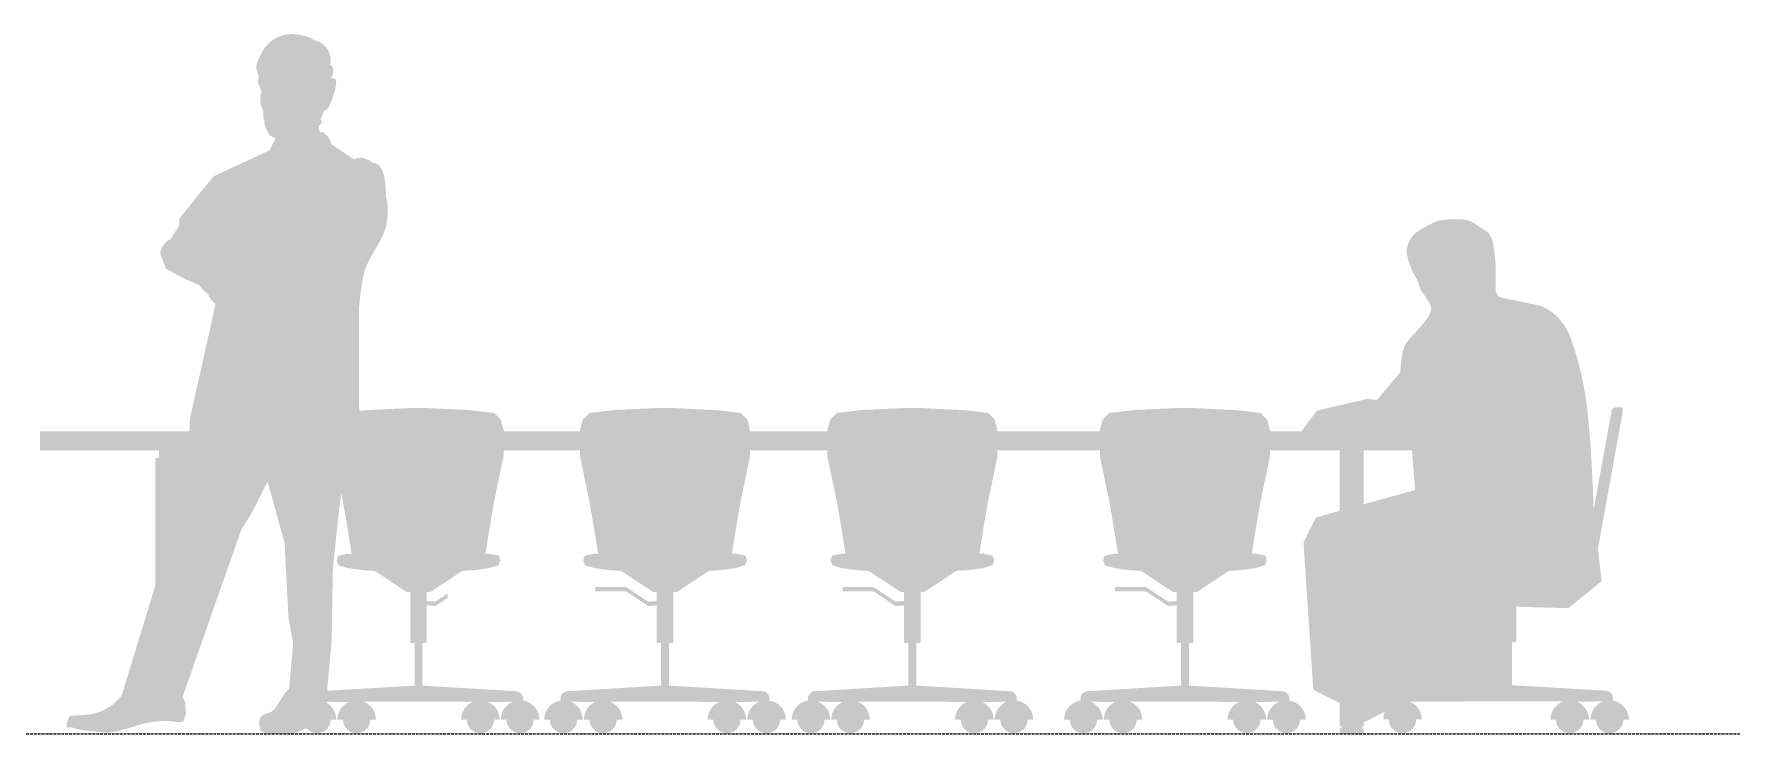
# Model space of a CAD drawing. Header units: inches. Extents: x -449 to 9267, y -5852 to 3388.
# Drawn here: x 7142 to 9225, y -4899 to -4045 of the extents above; entities that cross this region are included whole.
import ezdxf

# ---------------------------------------------------------------- set-up
doc = ezdxf.new("R2010")
doc.units = ezdxf.units.IN
doc.header["$MEASUREMENT"] = 0
doc.linetypes.add('TRATTEGGIATA2', pattern=[0.375, 0.25, -0.125])
doc.layers.add('FIGURE_PERSONE', color=252, linetype='Continuous', lineweight=0)

msp = doc.modelspace()

# ---------------------------------------------------------------- hatches: boundary and pattern name
at = {"layer": 'FIGURE_PERSONE'}
h = msp.add_hatch(color=256, dxfattribs=at)
h.paths.add_polyline_path([(7573.4, -4256.1), (7573.1, -4250.5), (7572.3, -4246), (7571.3, -4242.9), (7571.3, -4241.1), (7571.2, -4237.8), (7571.1, -4234.3), (7570.9, -4230.8), (7570.5, -4227), (7570.1, -4223.3), (7569.4, -4219.6), (7568.6, -4216.2), (7567.5, -4212.8), (7566.3, -4209.8), (7564.7, -4207.2), (7563, -4205), (7560.8, -4203.3), (7558.3, -4202.3), (7555.5, -4201.9), (7549.7, -4198.3), (7547.4, -4197.1), (7545.1, -4196.2), (7542.8, -4195.7), (7540.5, -4195.6), (7538.2, -4195.8), (7535.9, -4196.3), (7533.6, -4197.1), (7532.2, -4197.7), (7504.2, -4178.6), (7503.8, -4175.3), (7502, -4171.9), (7498.7, -4168), (7493.7, -4163.9), (7491.3, -4165), (7489.3, -4161.5), (7489.4, -4160.2), (7489.5, -4158.8), (7489.5, -4157.9), (7488.9, -4157.5), (7489.2, -4156.8), (7489.9, -4155.9), (7490.8, -4154.9), (7491.8, -4153.7), (7492.5, -4152.5), (7492.8, -4151.1), (7492.5, -4149.8), (7491.3, -4148.4), (7492.3, -4146.6), (7492.4, -4146.3), (7492.8, -4145.5), (7493.3, -4144.3), (7493.8, -4142.8), (7494.4, -4141.5), (7494.9, -4140), (7495.3, -4138.8), (7495.4, -4138), (7496.1, -4137.8), (7496.7, -4137.6), (7497.2, -4137.4), (7497.7, -4137.2), (7498.2, -4137.1), (7498.6, -4136.9), (7499.1, -4136.8), (7499.6, -4136.6), (7500.2, -4135.9), (7501, -4134.5), (7502.1, -4132.5), (7503.2, -4129.8), (7504.5, -4126.8), (7505.7, -4123.5), (7506.9, -4119.9), (7508, -4116.3), (7509, -4112.7), (7509.8, -4109.3), (7510.4, -4106.2), (7510.6, -4103.4), (7510.4, -4101.2), (7509.8, -4099.6), (7508.7, -4098.7), (7507, -4098.7), (7505.7, -4098.2), (7505.3, -4098.3), (7505.1, -4098.4), (7504.4, -4098.3), (7505.8, -4095.5), (7506.7, -4092.7), (7507.2, -4090.2), (7507.2, -4087.9), (7506.8, -4085.8), (7506, -4084.2), (7504.9, -4083.2), (7503.3, -4082.6), (7503.8, -4079), (7503.8, -4075.6), (7503.4, -4072.3), (7502.6, -4069.3), (7501.7, -4066.7), (7500.7, -4064.3), (7499.6, -4062.5), (7498.7, -4061.1), (7496.4, -4058.6), (7494, -4056.6), (7491.7, -4055.1), (7489.6, -4054), (7487.8, -4053.2), (7486.1, -4052.6), (7484.7, -4052), (7483.6, -4051.5), (7481.5, -4050.5), (7479.4, -4049.5), (7477.1, -4048.5), (7474.7, -4047.7), (7472.3, -4046.9), (7470, -4046.2), (7467.5, -4045.6), (7464.9, -4045.2), (7462.5, -4044.8), (7459.9, -4044.6), (7457.3, -4044.5), (7454.8, -4044.6), (7452.2, -4044.7), (7449.6, -4045.1), (7447.1, -4045.6), (7444.5, -4046.2), (7442, -4047.1), (7439.5, -4048.1), (7437.1, -4049.3), (7434.7, -4050.7), (7432.4, -4052.1), (7430.2, -4053.9), (7428, -4055.9), (7425.9, -4058.1), (7423.9, -4060.4), (7422, -4063.1), (7420.2, -4066), (7418.5, -4069), (7416.9, -4072.4), (7415.4, -4075.9), (7414, -4079.8), (7412.9, -4084), (7412.8, -4085.7), (7413.3, -4087.9), (7414, -4090.6), (7414.8, -4093.3), (7415.8, -4096.1), (7414.9, -4104.2), (7417.6, -4110.2), (7419.2, -4115.1), (7418.2, -4118.7), (7417.9, -4125.5), (7418.2, -4130.1), (7420.3, -4135.1), (7421.7, -4139.7), (7421.7, -4146.3), (7422.8, -4150.6), (7423.1, -4155.8), (7425.3, -4160.5), (7428.8, -4167.8), (7433.2, -4170.4), (7434.4, -4171), (7436.6, -4171.9), (7429, -4186.5), (7360.9, -4218.3), (7345.2, -4237.3), (7318.9, -4270.2), (7318.9, -4278.4), (7307.5, -4295.8), (7305.1, -4296.3), (7303.5, -4298), (7301.9, -4299.6), (7300.3, -4301.4), (7298.8, -4303.3), (7297.7, -4305.3), (7296.6, -4307.5), (7295.9, -4309.8), (7295.7, -4312.5), (7302.5, -4331), (7327.1, -4344.2), (7343.4, -4351.1), (7344.4, -4352.4), (7345.5, -4353.8), (7346.7, -4355.4), (7347.9, -4356.9), (7349.2, -4358.1), (7354.7, -4362.8), (7354.6, -4364.7), (7355.6, -4365.8), (7356.6, -4367.1), (7357.6, -4368.5), (7358.8, -4369.8), (7360, -4371), (7361.6, -4372.7), (7363.3, -4373.9), (7347.4, -4445.2), (7343.8, -4461.1), (7538.5, -4461.1), (7538.5, -4445.2), (7538.3, -4378.1), (7538.5, -4377.3), (7538.8, -4374.2), (7539.3, -4369.5), (7540, -4363.5), (7540.8, -4356.8), (7541.8, -4349.8), (7543, -4343.3), (7544.3, -4337.6), (7545.3, -4333.9), (7546.6, -4330.4), (7547.9, -4326.9), (7549.5, -4323.5), (7551.2, -4320), (7553, -4316.6), (7554.9, -4313.3), (7556.7, -4310), (7558.6, -4306.7), (7560.6, -4303.4), (7562.4, -4300.1), (7564.2, -4296.9), (7565.9, -4293.6), (7567.5, -4290.3), (7568.9, -4287), (7570.2, -4283.6), (7571.5, -4279.5), (7572.3, -4274.3), (7573, -4268.3), (7573.4, -4262.1)])
h.paths.add_polyline_path([(7646.5, -4502.5), (7620.5, -4501.3), (7601.7, -4501.3), (7548.7, -4503.8), (7538.6, -4505), (7538.5, -4461.1), (7343.8, -4461.1), (7331.9, -4514.4), (7331.3, -4529.8), (7149, -4529.8), (7149, -4552.9), (7294.1, -4552.9), (7294.1, -4562.2), (7289.5, -4562.2), (7289.5, -4718.5), (7248.6, -4852.4), (7245.1, -4856.4), (7241.6, -4859.9), (7238.1, -4863), (7234.5, -4865.8), (7230.9, -4868), (7227.2, -4870), (7223.5, -4871.7), (7219.6, -4873.1), (7215.8, -4874.2), (7211.7, -4875.1), (7207.6, -4875.8), (7203.4, -4876.2), (7199, -4876.6), (7194.5, -4876.8), (7189.9, -4876.9), (7185.1, -4876.9), (7181.4, -4885.9), (7181.6, -4891.5), (7182.1, -4891.6), (7183.2, -4891.6), (7184.9, -4891.5), (7186.8, -4891.5), (7188.9, -4891.8), (7191, -4892.3), (7193, -4893.1), (7195.5, -4893.6), (7198, -4894.1), (7200.4, -4894.6), (7203, -4894.9), (7205.5, -4895.3), (7207.9, -4895.6), (7210.4, -4895.9), (7212.9, -4896.1), (7215.4, -4896.3), (7217.7, -4896.5), (7220, -4896.7), (7222.3, -4897), (7224.4, -4897.2), (7226.5, -4897.4), (7228.6, -4897.6), (7230.5, -4897.9), (7233.1, -4897.6), (7235.8, -4897.3), (7238.5, -4896.9), (7241, -4896.4), (7243.7, -4895.8), (7246.3, -4895.2), (7248.8, -4894.5), (7251.4, -4893.8), (7254, -4893.1), (7256.5, -4892.5), (7259, -4891.7), (7261.6, -4890.9), (7264.2, -4890.1), (7266.7, -4889.4), (7269.3, -4888.6), (7272, -4887.9), (7274.6, -4887.2), (7277.2, -4886.5), (7280, -4885.9), (7282.6, -4885.3), (7285.4, -4884.8), (7288.3, -4884.4), (7291, -4884.1), (7294, -4883.8), (7297, -4883.6), (7299.9, -4883.5), (7303, -4883.5), (7306.2, -4883.7), (7309.3, -4883.9), (7312.6, -4884.3), (7315.9, -4884.7), (7319.2, -4885.4), (7320.5, -4885.2), (7321.9, -4884.6), (7322.6, -4884.4), (7323.7, -4883.9), (7324.8, -4882.3), (7325.2, -4880.5), (7326, -4877.8), (7326.9, -4875.2), (7327.3, -4873.4), (7326.7, -4870.8), (7326.4, -4867.8), (7326.4, -4865), (7326.4, -4862.3), (7326, -4861.6), (7325.7, -4860.5), (7325.3, -4859.4), (7325, -4858.1), (7324.6, -4856.8), (7324.1, -4855.8), (7323.4, -4855.1), (7322.7, -4854.8), (7394.7, -4649.7), (7397.9, -4644.7), (7400.8, -4640.1), (7403.4, -4636), (7405.7, -4632.1), (7407.7, -4628.6), (7409.6, -4625.2), (7411.3, -4621.9), (7413, -4618.7), (7414.6, -4615.4), (7416.3, -4612.1), (7418, -4608.5), (7426.7, -4591), (7447.5, -4665.9), (7452.2, -4757), (7457.9, -4788.5), (7456.4, -4806), (7503.1, -4806), (7504.9, -4786.6), (7506.5, -4697.8), (7513.1, -4633.6), (7516.7, -4605.7), (7518.8, -4615.4), (7524.5, -4648.8), (7529.4, -4679.4), (7524.7, -4679.2), (7512.9, -4681.6), (7511.1, -4687.5), (7513.5, -4693.4), (7525.3, -4696.9), (7543.1, -4699.3), (7557.6, -4700.2), (7596.5, -4726), (7601, -4726), (7601, -4788.3), (7606.3, -4788.3), (7606.3, -4806), (7615.9, -4806), (7615.9, -4788.3), (7621.2, -4788.3), (7621.2, -4742.4), (7631.8, -4743.1), (7646.5, -4733.3), (7646.5, -4727.9), (7631.8, -4737.7), (7621.2, -4737.1), (7621.2, -4726), (7625.7, -4726), (7646.5, -4712.2)])
edge = h.paths.add_edge_path()
edge.add_line((8015.9, -4560.2), (8015.9, -4552.9))
edge.add_line((8015.9, -4552.9), (8110.4, -4552.9))
edge.add_line((8110.4, -4552.9), (8110.4, -4560.2))
edge.add_line((8110.4, -4560.2), (8117.3, -4593.6))
edge.add_line((8117.3, -4593.6), (8121.9, -4615.4))
edge.add_line((8121.9, -4615.4), (8127.7, -4648.8))
edge.add_line((8127.7, -4648.8), (8132.5, -4679.4))
edge.add_line((8132.5, -4679.4), (8127.9, -4679.2))
edge.add_line((8127.9, -4679.2), (8116, -4681.6))
edge.add_line((8116, -4681.6), (8114.3, -4687.5))
edge.add_line((8114.3, -4687.5), (8116.6, -4693.4))
edge.add_line((8116.6, -4693.4), (8128.5, -4696.9))
edge.add_line((8128.5, -4696.9), (8146.2, -4699.3))
edge.add_line((8146.2, -4699.3), (8160.8, -4700.2))
edge.add_line((8160.8, -4700.2), (8199.7, -4726))
edge.add_line((8199.7, -4726), (8204.1, -4726))
edge.add_line((8204.1, -4726), (8204.1, -4737.1))
edge.add_line((8204.1, -4737.1), (8193.5, -4737.7))
edge.add_line((8193.5, -4737.7), (8166.9, -4720))
edge.add_line((8166.9, -4720), (8129, -4720))
edge.add_line((8129, -4720), (8129, -4725.3))
edge.add_line((8129, -4725.3), (8166.9, -4725.3))
edge.add_line((8166.9, -4725.3), (8193.5, -4743.1))
edge.add_line((8193.5, -4743.1), (8204.1, -4742.4))
edge.add_line((8204.1, -4742.4), (8204.1, -4788.3))
edge.add_line((8204.1, -4788.3), (8209.4, -4788.3))
edge.add_line((8209.4, -4788.3), (8209.4, -4840.5))
edge.add_line((8209.4, -4840.5), (8206.5, -4840.5))
edge.add_line((8206.5, -4840.5), (8095, -4847.2))
edge.add_arc((8095.6, -4857.3), 10.1, 93.3944, 107.8287)
edge.add_arc((8094.2, -4852.9), 5.53, 107.8287, 127.3931)
edge.add_arc((8099.1, -4859.3), 13.5, 127.3931, 136.6972)
edge.add_arc((8099.1, -4859.3), 13.5, 136.6972, 146.0013)
edge.add_arc((8092.5, -4854.8), 5.53, 146.0013, 165.5657)
edge.add_arc((8096.9, -4855.9), 10.1, 165.5657, 180)
edge.add_line((8086.8, -4855.9), (8086.8, -4858.6))
edge.add_arc((8090.3, -4881.8), 23.5, 98.5603, 180)
edge.add_line((8066.8, -4881.8), (8073.6, -4881.8))
edge.add_arc((8090.3, -4881.8), 16.7, 180, 360)
edge.add_line((8107, -4881.8), (8113.8, -4881.8))
edge.add_arc((8090.3, -4881.8), 23.5, 0, 67.8652)
edge.add_line((8099.1, -4860), (8128.8, -4860.5))
edge.add_arc((8138.6, -4881.8), 23.5, 114.8423, 180)
edge.add_line((8115.1, -4881.8), (8121.9, -4881.8))
edge.add_arc((8138.6, -4881.8), 16.7, 180, 360)
edge.add_line((8155.3, -4881.8), (8162.1, -4881.8))
edge.add_arc((8138.6, -4881.8), 23.5, 0, 68.3277)
edge.add_line((8147.3, -4860), (8280.6, -4860.2))
edge.add_arc((8289.9, -4881.8), 23.5, 111.6723, 113.1767, ccw=False)
edge.add_arc((8289.9, -4881.8), 23.5, 111.6723, 180)
edge.add_line((8266.4, -4881.8), (8273.2, -4881.8))
edge.add_arc((8289.9, -4881.8), 16.7, 180, 360)
edge.add_line((8306.6, -4881.8), (8313.4, -4881.8))
edge.add_arc((8289.9, -4881.8), 23.5, 0, 65.1577)
edge.add_line((8299.8, -4860.5), (8329.4, -4860))
edge.add_arc((8338.2, -4881.8), 23.5, 112.1348, 180)
edge.add_line((8314.7, -4881.8), (8321.5, -4881.8))
edge.add_arc((8338.2, -4881.8), 16.7, 180, 360)
edge.add_line((8355, -4881.8), (8361.7, -4881.8))
edge.add_arc((8338.2, -4881.8), 23.5, 0, 81.4397)
edge.add_line((8341.7, -4858.6), (8341.7, -4855.9))
edge.add_arc((8331.6, -4855.9), 10.1, 360, 374.4343)
edge.add_arc((8336.1, -4854.8), 5.53, 14.4343, 33.9987)
edge.add_arc((8329.4, -4859.3), 13.5, 33.9987, 43.3028)
edge.add_arc((8329.4, -4859.3), 13.5, 43.3028, 52.6069)
edge.add_arc((8334.3, -4852.9), 5.53, 52.6069, 72.1713)
edge.add_arc((8332.9, -4857.3), 10.1, 72.1713, 86.6056)
edge.add_line((8333.5, -4847.2), (8222, -4840.5))
edge.add_line((8222, -4840.5), (8219.1, -4840.5))
edge.add_line((8219.1, -4840.5), (8219.1, -4788.3))
edge.add_line((8219.1, -4788.3), (8224.4, -4788.3))
edge.add_line((8224.4, -4788.3), (8224.4, -4726))
edge.add_line((8224.4, -4726), (8228.8, -4726))
edge.add_line((8228.8, -4726), (8267.7, -4700.2))
edge.add_line((8267.7, -4700.2), (8282.3, -4699.3))
edge.add_line((8282.3, -4699.3), (8300, -4696.9))
edge.add_line((8300, -4696.9), (8311.9, -4693.4))
edge.add_line((8311.9, -4693.4), (8314.2, -4687.5))
edge.add_line((8314.2, -4687.5), (8312.5, -4681.6))
edge.add_line((8312.5, -4681.6), (8300.6, -4679.2))
edge.add_line((8300.6, -4679.2), (8296, -4679.4))
edge.add_line((8296, -4679.4), (8300.8, -4648.8))
edge.add_line((8300.8, -4648.8), (8306.6, -4615.4))
edge.add_line((8306.6, -4615.4), (8311.2, -4593.6))
edge.add_line((8311.2, -4593.6), (8318.1, -4560.2))
edge.add_line((8318.1, -4560.2), (8318.1, -4552.9))
edge.add_line((8318.1, -4552.9), (8375.1, -4552.9))
edge.add_line((8375.1, -4552.9), (8375.1, -4529.8))
edge.add_line((8375.1, -4529.8), (8327.8, -4529.8))
edge.add_line((8327.8, -4529.8), (8318.1, -4529.8))
edge.add_line((8318.1, -4529.8), (8318.1, -4528))
edge.add_line((8318.1, -4528), (8314.6, -4515.3))
edge.add_line((8314.6, -4515.3), (8306.6, -4507.3))
edge.add_line((8306.6, -4507.3), (8276.6, -4503.8))
edge.add_line((8276.6, -4503.8), (8223.6, -4501.3))
edge.add_line((8223.6, -4501.3), (8204.9, -4501.3))
edge.add_line((8204.9, -4501.3), (8151.9, -4503.8))
edge.add_line((8151.9, -4503.8), (8121.9, -4507.3))
edge.add_line((8121.9, -4507.3), (8113.9, -4515.3))
edge.add_line((8113.9, -4515.3), (8110.4, -4528))
edge.add_line((8110.4, -4528), (8110.4, -4529.8))
edge.add_line((8110.4, -4529.8), (8015.9, -4529.8))
edge.add_line((8015.9, -4529.8), (8015.9, -4528))
edge.add_line((8015.9, -4528), (8012.5, -4515.3))
edge.add_line((8012.5, -4515.3), (8004.4, -4507.3))
edge.add_line((8004.4, -4507.3), (7974.5, -4503.8))
edge.add_line((7974.5, -4503.8), (7921.5, -4501.3))
edge.add_line((7921.5, -4501.3), (7902.7, -4501.3))
edge.add_line((7902.7, -4501.3), (7849.7, -4503.8))
edge.add_line((7849.7, -4503.8), (7819.8, -4507.3))
edge.add_line((7819.8, -4507.3), (7811.7, -4515.3))
edge.add_line((7811.7, -4515.3), (7808.3, -4528))
edge.add_line((7808.3, -4528), (7808.3, -4529.8))
edge.add_line((7808.3, -4529.8), (7715.4, -4529.8))
edge.add_line((7715.4, -4529.8), (7711.5, -4515.3))
edge.add_line((7711.5, -4515.3), (7703.4, -4507.3))
edge.add_line((7703.4, -4507.3), (7673.5, -4503.8))
edge.add_line((7673.5, -4503.8), (7646.5, -4502.5))
edge.add_line((7646.5, -4502.5), (7646.5, -4712.2))
edge.add_line((7646.5, -4712.2), (7664.6, -4700.2))
edge.add_line((7664.6, -4700.2), (7679.1, -4699.3))
edge.add_line((7679.1, -4699.3), (7696.9, -4696.9))
edge.add_line((7696.9, -4696.9), (7708.7, -4693.4))
edge.add_line((7708.7, -4693.4), (7711.1, -4687.5))
edge.add_line((7711.1, -4687.5), (7709.3, -4681.6))
edge.add_line((7709.3, -4681.6), (7697.5, -4679.2))
edge.add_line((7697.5, -4679.2), (7692.8, -4679.4))
edge.add_line((7692.8, -4679.4), (7697.7, -4648.8))
edge.add_line((7697.7, -4648.8), (7703.4, -4615.4))
edge.add_line((7703.4, -4615.4), (7708, -4593.6))
edge.add_line((7708, -4593.6), (7714.9, -4560.2))
edge.add_line((7714.9, -4560.2), (7714.9, -4552.9))
edge.add_line((7714.9, -4552.9), (7808.3, -4552.9))
edge.add_line((7808.3, -4552.9), (7808.3, -4560.2))
edge.add_line((7808.3, -4560.2), (7815.2, -4593.6))
edge.add_line((7815.2, -4593.6), (7819.8, -4615.4))
edge.add_line((7819.8, -4615.4), (7825.5, -4648.8))
edge.add_line((7825.5, -4648.8), (7830.4, -4679.4))
edge.add_line((7830.4, -4679.4), (7825.7, -4679.2))
edge.add_line((7825.7, -4679.2), (7813.9, -4681.6))
edge.add_line((7813.9, -4681.6), (7812.1, -4687.5))
edge.add_line((7812.1, -4687.5), (7814.5, -4693.4))
edge.add_line((7814.5, -4693.4), (7826.3, -4696.9))
edge.add_line((7826.3, -4696.9), (7844.1, -4699.3))
edge.add_line((7844.1, -4699.3), (7858.6, -4700.2))
edge.add_line((7858.6, -4700.2), (7897.5, -4726))
edge.add_line((7897.5, -4726), (7902, -4726))
edge.add_line((7902, -4726), (7902, -4737.1))
edge.add_line((7902, -4737.1), (7891.4, -4737.7))
edge.add_line((7891.4, -4737.7), (7864.8, -4720))
edge.add_line((7864.8, -4720), (7826.9, -4720))
edge.add_line((7826.9, -4720), (7826.9, -4725.3))
edge.add_line((7826.9, -4725.3), (7864.8, -4725.3))
edge.add_line((7864.8, -4725.3), (7891.4, -4743.1))
edge.add_line((7891.4, -4743.1), (7902, -4742.4))
edge.add_line((7902, -4742.4), (7902, -4788.3))
edge.add_line((7902, -4788.3), (7907.3, -4788.3))
edge.add_line((7907.3, -4788.3), (7907.3, -4840.5))
edge.add_line((7907.3, -4840.5), (7904.4, -4840.5))
edge.add_line((7904.4, -4840.5), (7792.9, -4847.2))
edge.add_arc((7793.5, -4857.3), 10.1, 93.3944, 107.8287)
edge.add_arc((7792.1, -4852.9), 5.53, 107.8287, 127.3931)
edge.add_arc((7796.9, -4859.3), 13.5, 127.3931, 136.6972)
edge.add_arc((7796.9, -4859.3), 13.5, 136.6972, 146.0013)
edge.add_arc((7790.3, -4854.8), 5.53, 146.0013, 165.5657)
edge.add_arc((7794.7, -4855.9), 10.1, 165.5657, 180)
edge.add_line((7784.6, -4855.9), (7784.6, -4858.6))
edge.add_arc((7788.1, -4881.8), 23.5, 98.5603, 180)
edge.add_line((7764.6, -4881.8), (7771.4, -4881.8))
edge.add_arc((7788.1, -4881.8), 16.7, 180, 360)
edge.add_line((7804.8, -4881.8), (7811.6, -4881.8))
edge.add_arc((7788.1, -4881.8), 23.5, 0, 67.8652)
edge.add_line((7797, -4860), (7826.6, -4860.5))
edge.add_arc((7836.5, -4881.8), 23.5, 114.8423, 180)
edge.add_line((7813, -4881.8), (7819.8, -4881.8))
edge.add_arc((7836.5, -4881.8), 16.7, 180, 360)
edge.add_line((7853.2, -4881.8), (7860, -4881.8))
edge.add_arc((7836.5, -4881.8), 23.5, 0, 68.3277)
edge.add_line((7845.2, -4860), (7978.5, -4860.2))
edge.add_arc((7987.7, -4881.8), 23.5, 111.6723, 113.1767, ccw=False)
edge.add_arc((7987.7, -4881.8), 23.5, 111.6723, 180)
edge.add_line((7964.2, -4881.8), (7971, -4881.8))
edge.add_arc((7987.7, -4881.8), 16.7, 180, 360)
edge.add_line((8004.5, -4881.8), (8011.2, -4881.8))
edge.add_arc((7987.7, -4881.8), 23.5, 0, 65.1577)
edge.add_line((7997.6, -4860.5), (8027.2, -4860))
edge.add_arc((8036.1, -4881.8), 23.5, 112.1348, 180)
edge.add_line((8012.6, -4881.8), (8019.4, -4881.8))
edge.add_arc((8036.1, -4881.8), 16.7, 180, 360)
edge.add_line((8052.8, -4881.8), (8059.6, -4881.8))
edge.add_arc((8036.1, -4881.8), 23.5, 0, 81.4397)
edge.add_line((8039.6, -4858.6), (8039.6, -4855.9))
edge.add_arc((8029.5, -4855.9), 10.1, 360, 374.4343)
edge.add_arc((8033.9, -4854.8), 5.53, 14.4343, 33.9987)
edge.add_arc((8027.3, -4859.3), 13.5, 33.9987, 43.3028)
edge.add_arc((8027.3, -4859.3), 13.5, 43.3028, 52.6069)
edge.add_arc((8032.1, -4852.9), 5.53, 52.6069, 72.1713)
edge.add_arc((8030.7, -4857.3), 10.1, 72.1713, 86.6056)
edge.add_line((8031.3, -4847.2), (7919.8, -4840.5))
edge.add_line((7919.8, -4840.5), (7916.9, -4840.5))
edge.add_line((7916.9, -4840.5), (7916.9, -4788.3))
edge.add_line((7916.9, -4788.3), (7922.2, -4788.3))
edge.add_line((7922.2, -4788.3), (7922.2, -4726))
edge.add_line((7922.2, -4726), (7926.7, -4726))
edge.add_line((7926.7, -4726), (7965.6, -4700.2))
edge.add_line((7965.6, -4700.2), (7980.1, -4699.3))
edge.add_line((7980.1, -4699.3), (7997.9, -4696.9))
edge.add_line((7997.9, -4696.9), (8009.7, -4693.4))
edge.add_line((8009.7, -4693.4), (8012.1, -4687.5))
edge.add_line((8012.1, -4687.5), (8010.3, -4681.6))
edge.add_line((8010.3, -4681.6), (7998.5, -4679.2))
edge.add_line((7998.5, -4679.2), (7993.8, -4679.4))
edge.add_line((7993.8, -4679.4), (7998.7, -4648.8))
edge.add_line((7998.7, -4648.8), (8004.4, -4615.4))
edge.add_line((8004.4, -4615.4), (8009, -4593.6))
edge.add_line((8009, -4593.6), (8015.9, -4560.2))
edge = h.paths.add_edge_path()
edge.add_line((7646.5, -4842.2), (7618.8, -4840.5))
edge.add_line((7618.8, -4840.5), (7615.9, -4840.5))
edge.add_line((7615.9, -4840.5), (7615.9, -4806))
edge.add_line((7615.9, -4806), (7606.3, -4806))
edge.add_line((7606.3, -4806), (7606.3, -4840.5))
edge.add_line((7606.3, -4840.5), (7603.4, -4840.5))
edge.add_line((7603.4, -4840.5), (7499.4, -4846.7))
edge.add_line((7499.4, -4846.7), (7503.1, -4806))
edge.add_line((7503.1, -4806), (7456.4, -4806))
edge.add_line((7456.4, -4806), (7453, -4844.5))
edge.add_line((7453, -4844.5), (7450.5, -4846.5))
edge.add_line((7450.5, -4846.5), (7448.1, -4849.2))
edge.add_line((7448.1, -4849.2), (7445.9, -4852.5))
edge.add_line((7445.9, -4852.5), (7443.7, -4856))
edge.add_line((7443.7, -4856), (7441.5, -4859.7))
edge.add_line((7441.5, -4859.7), (7439.2, -4863.2))
edge.add_line((7439.2, -4863.2), (7437, -4866.6))
edge.add_line((7437, -4866.6), (7434.5, -4869.6))
edge.add_line((7434.5, -4869.6), (7431.9, -4871.9))
edge.add_line((7431.9, -4871.9), (7429.1, -4873.4))
edge.add_line((7429.1, -4873.4), (7426, -4874))
edge.add_line((7426, -4874), (7424.3, -4874.8))
edge.add_line((7424.3, -4874.8), (7422.8, -4875.5))
edge.add_line((7422.8, -4875.5), (7421.4, -4876.3))
edge.add_line((7421.4, -4876.3), (7420.1, -4877.2))
edge.add_line((7420.1, -4877.2), (7418.9, -4878.2))
edge.add_line((7418.9, -4878.2), (7417.9, -4879.4))
edge.add_line((7417.9, -4879.4), (7417.1, -4881))
edge.add_line((7417.1, -4881), (7416.6, -4882.9))
edge.add_line((7416.6, -4882.9), (7416.6, -4884.7))
edge.add_line((7416.6, -4884.7), (7416.6, -4886.6))
edge.add_line((7416.6, -4886.6), (7416.7, -4888.2))
edge.add_line((7416.7, -4888.2), (7416.9, -4889.8))
edge.add_line((7416.9, -4889.8), (7417.3, -4891.1))
edge.add_line((7417.3, -4891.1), (7418.1, -4892))
edge.add_line((7418.1, -4892), (7417.8, -4893.7))
edge.add_line((7417.8, -4893.7), (7418.3, -4894.9))
edge.add_line((7418.3, -4894.9), (7418.7, -4895.4))
edge.add_line((7418.7, -4895.4), (7418.8, -4896))
edge.add_line((7418.8, -4896), (7421.9, -4897.7))
edge.add_line((7421.9, -4897.7), (7423.8, -4898.5))
edge.add_line((7423.8, -4898.5), (7458.5, -4898.5))
edge.add_line((7458.5, -4898.5), (7461.3, -4897.7))
edge.add_line((7461.3, -4897.7), (7465.5, -4896.1))
edge.add_line((7465.5, -4896.1), (7469.7, -4894.3))
edge.add_line((7469.7, -4894.3), (7473.9, -4892.1))
edge.add_arc((7487.1, -4881.8), 16.7, 217.816, 360)
edge.add_line((7503.8, -4881.8), (7510.6, -4881.8))
edge.add_arc((7487.1, -4881.8), 23.5, 0, 59.3341)
edge.add_line((7499.1, -4861.6), (7499, -4860.4))
edge.add_line((7499, -4860.4), (7499, -4860.1))
edge.add_line((7499, -4860.1), (7525.6, -4860.5))
edge.add_arc((7535.5, -4881.8), 23.5, 114.8423, 180)
edge.add_line((7512, -4881.8), (7518.7, -4881.8))
edge.add_arc((7535.5, -4881.8), 16.7, 180, 360)
edge.add_line((7552.2, -4881.8), (7559, -4881.8))
edge.add_arc((7535.4, -4881.8), 23.6, 0.0604, 67.999)
edge.add_line((7544.2, -4860), (7646.5, -4860))
edge.add_line((7646.5, -4860), (7646.5, -4842.2))
edge = h.paths.add_edge_path(flags=17)
edge.add_arc((7726.3, -4859.3), 13.5, 43.3028, 52.6069)
edge.add_arc((7731.1, -4852.9), 5.53, 52.6069, 72.1713)
edge.add_arc((7729.7, -4857.3), 10.1, 72.1713, 86.6056)
edge.add_line((7730.3, -4847.2), (7646.5, -4842.2))
edge.add_line((7646.5, -4842.2), (7646.5, -4860))
edge.add_line((7646.5, -4860), (7678, -4860))
edge.add_arc((7686.7, -4881.8), 23.5, 111.6723, 180)
edge.add_line((7663.2, -4881.8), (7670, -4881.8))
edge.add_arc((7686.7, -4881.8), 16.7, 180, 360)
edge.add_line((7703.5, -4881.8), (7710.2, -4881.8))
edge.add_arc((7686.7, -4881.8), 23.5, 0, 65.1577)
edge.add_line((7696.6, -4860.5), (7726.2, -4860))
edge.add_arc((7735.1, -4881.8), 23.5, 112.1348, 180)
edge.add_line((7711.6, -4881.8), (7718.4, -4881.8))
edge.add_arc((7735.1, -4881.8), 16.7, 180, 360)
edge.add_line((7751.8, -4881.8), (7758.6, -4881.8))
edge.add_arc((7735.1, -4881.8), 23.5, 0, 67.8652)
edge.add_arc((7735.1, -4881.8), 23.5, 67.8652, 81.4397)
edge.add_line((7738.6, -4858.6), (7738.6, -4855.9))
edge.add_arc((7728.5, -4855.9), 10.1, 360, 374.4343)
edge.add_arc((7732.9, -4854.8), 5.53, 14.4343, 33.9987)
edge.add_arc((7726.3, -4859.3), 13.5, 33.9987, 43.3028)
edge = h.paths.add_edge_path()
edge.add_line((8633.6, -4648.8), (8639.3, -4615.4))
edge.add_line((8639.3, -4615.4), (8643.7, -4594.5))
edge.add_line((8643.7, -4594.5), (8450.3, -4594.5))
edge.add_line((8450.3, -4594.5), (8454.7, -4615.4))
edge.add_line((8454.7, -4615.4), (8460.4, -4648.8))
edge.add_line((8460.4, -4648.8), (8465.3, -4679.4))
edge.add_line((8465.3, -4679.4), (8460.6, -4679.2))
edge.add_line((8460.6, -4679.2), (8448.8, -4681.6))
edge.add_line((8448.8, -4681.6), (8447, -4687.5))
edge.add_line((8447, -4687.5), (8449.4, -4693.4))
edge.add_line((8449.4, -4693.4), (8461.2, -4696.9))
edge.add_line((8461.2, -4696.9), (8479, -4699.3))
edge.add_line((8479, -4699.3), (8493.5, -4700.2))
edge.add_line((8493.5, -4700.2), (8532.4, -4726))
edge.add_line((8532.4, -4726), (8536.9, -4726))
edge.add_line((8536.9, -4726), (8536.9, -4737.1))
edge.add_line((8536.9, -4737.1), (8526.3, -4737.7))
edge.add_line((8526.3, -4737.7), (8499.7, -4720))
edge.add_line((8499.7, -4720), (8461.8, -4720))
edge.add_line((8461.8, -4720), (8461.8, -4725.3))
edge.add_line((8461.8, -4725.3), (8499.7, -4725.3))
edge.add_line((8499.7, -4725.3), (8526.3, -4743.1))
edge.add_line((8526.3, -4743.1), (8536.9, -4742.4))
edge.add_line((8536.9, -4742.4), (8536.9, -4775.1))
edge.add_line((8536.9, -4775.1), (8536.9, -4788.3))
edge.add_line((8536.9, -4788.3), (8542.2, -4788.3))
edge.add_line((8542.2, -4788.3), (8542.2, -4840.5))
edge.add_line((8542.2, -4840.5), (8539.3, -4840.5))
edge.add_line((8539.3, -4840.5), (8427.8, -4847.2))
edge.add_arc((8428.4, -4857.3), 10.1, 93.3944, 107.8287)
edge.add_arc((8427, -4852.9), 5.53, 107.8287, 127.3931)
edge.add_arc((8431.8, -4859.3), 13.5, 127.3931, 136.6972)
edge.add_arc((8431.8, -4859.3), 13.5, 136.6972, 146.0013)
edge.add_arc((8425.2, -4854.8), 5.53, 146.0013, 165.5657)
edge.add_arc((8429.6, -4855.9), 10.1, 165.5657, 180)
edge.add_line((8419.5, -4855.9), (8419.5, -4858.6))
edge.add_arc((8423, -4881.8), 23.5, 98.5603, 180)
edge.add_line((8399.5, -4881.8), (8406.3, -4881.8))
edge.add_arc((8423, -4881.8), 16.7, 180, 360)
edge.add_line((8439.7, -4881.8), (8446.5, -4881.8))
edge.add_arc((8423, -4881.8), 23.5, 0, 67.8652)
edge.add_line((8431.9, -4860), (8461.5, -4860.5))
edge.add_arc((8471.4, -4881.8), 23.5, 114.8423, 180)
edge.add_line((8447.9, -4881.8), (8454.6, -4881.8))
edge.add_arc((8471.4, -4881.8), 16.7, 180, 360)
edge.add_line((8488.1, -4881.8), (8494.9, -4881.8))
edge.add_arc((8471.4, -4881.8), 23.5, 0, 68.3277)
edge.add_line((8480, -4860), (8613.4, -4860.2))
edge.add_arc((8622.6, -4881.8), 23.5, 111.6723, 113.1767, ccw=False)
edge.add_arc((8622.6, -4881.8), 23.5, 111.6723, 180)
edge.add_line((8599.1, -4881.8), (8605.9, -4881.8))
edge.add_arc((8622.6, -4881.8), 16.7, 180, 360)
edge.add_line((8639.4, -4881.8), (8646.1, -4881.8))
edge.add_arc((8622.6, -4881.8), 23.5, 0, 65.1577)
edge.add_line((8632.5, -4860.5), (8662.1, -4860))
edge.add_arc((8671, -4881.8), 23.5, 112.1348, 180)
edge.add_line((8647.5, -4881.8), (8654.3, -4881.8))
edge.add_arc((8671, -4881.8), 16.7, 180, 360)
edge.add_line((8687.7, -4881.8), (8694.5, -4881.8))
edge.add_arc((8671, -4881.8), 23.5, 0, 81.4397)
edge.add_line((8674.5, -4858.6), (8674.5, -4855.9))
edge.add_arc((8664.4, -4855.9), 10.1, 360, 374.4343)
edge.add_arc((8668.8, -4854.8), 5.53, 14.4343, 33.9987)
edge.add_arc((8662.2, -4859.3), 13.5, 33.9987, 43.3028)
edge.add_arc((8662.2, -4859.3), 13.5, 43.3028, 52.6069)
edge.add_arc((8667, -4852.9), 5.53, 52.6069, 72.1713)
edge.add_arc((8665.6, -4857.3), 10.1, 72.1713, 86.6056)
edge.add_line((8666.2, -4847.2), (8554.7, -4840.5))
edge.add_line((8554.7, -4840.5), (8551.8, -4840.5))
edge.add_line((8551.8, -4840.5), (8551.8, -4788.3))
edge.add_line((8551.8, -4788.3), (8557.1, -4788.3))
edge.add_line((8557.1, -4788.3), (8557.1, -4775.1))
edge.add_line((8557.1, -4775.1), (8557.1, -4726))
edge.add_line((8557.1, -4726), (8561.6, -4726))
edge.add_line((8561.6, -4726), (8600.5, -4700.2))
edge.add_line((8600.5, -4700.2), (8615, -4699.3))
edge.add_line((8615, -4699.3), (8632.8, -4696.9))
edge.add_line((8632.8, -4696.9), (8644.6, -4693.4))
edge.add_line((8644.6, -4693.4), (8647, -4687.5))
edge.add_line((8647, -4687.5), (8645.2, -4681.6))
edge.add_line((8645.2, -4681.6), (8633.4, -4679.2))
edge.add_line((8633.4, -4679.2), (8628.7, -4679.4))
edge.add_line((8628.7, -4679.4), (8633.6, -4648.8))
h.paths.add_polyline_path([(9021.2, -4424.8), (9019.6, -4419.9), (9017.8, -4415.3), (9016, -4410.9), (9014, -4406.7), (9011.8, -4402.8), (9009.4, -4399.1), (9006.8, -4395.6), (9004.1, -4392.4), (9001.3, -4389.4), (8998.4, -4386.8), (8995.4, -4384.4), (8992.5, -4382.2), (8989.5, -4380.4), (8986.7, -4378.9), (8983.8, -4377.7), (8981, -4376.6), (8978.1, -4375.8), (8975.3, -4375.1), (8972.4, -4374.4), (8969.5, -4373.9), (8966.5, -4373.3), (8963.4, -4372.7), (8960.3, -4372), (8957.1, -4371.4), (8953.9, -4370.7), (8950.8, -4370.1), (8947.8, -4369.5), (8944.9, -4368.9), (8942.1, -4368.3), (8939.5, -4367.8), (8937.1, -4367.3), (8934.9, -4366.8), (8932.9, -4366.1), (8931.2, -4365.3), (8929.7, -4364.2), (8928.5, -4362.8), (8927.6, -4361.1), (8926.9, -4359), (8926.5, -4356.5), (8926.3, -4353.7), (8926.3, -4350.6), (8926.3, -4347.4), (8926.4, -4344), (8926.6, -4340.5), (8926.6, -4336.9), (8926.6, -4333.4), (8926.5, -4329.8), (8926.4, -4326.3), (8926.2, -4322.9), (8925.9, -4319.5), (8925.6, -4316.1), (8925.2, -4312.9), (8924.8, -4309.7), (8924.4, -4306.7), (8924, -4303.8), (8923.5, -4301), (8922.9, -4298.4), (8922.3, -4296), (8921.5, -4293.7), (8920.6, -4291.7), (8919.5, -4289.8), (8918.3, -4288.2), (8917, -4286.8), (8915.5, -4285.5), (8913.9, -4284.3), (8912.2, -4283.2), (8910.5, -4282.2), (8908.8, -4281.2), (8907.1, -4280.1), (8905.3, -4279), (8903.6, -4277.8), (8901.9, -4276.7), (8900.1, -4275.6), (8898.2, -4274.5), (8896.3, -4273.5), (8894.2, -4272.7), (8892, -4271.9), (8889.7, -4271.4), (8887.3, -4271), (8884.8, -4270.8), (8882.2, -4270.7), (8879.6, -4270.6), (8877, -4270.7), (8874.5, -4270.7), (8872.1, -4270.8), (8869.7, -4270.9), (8867.5, -4271), (8865.3, -4271.2), (8863.2, -4271.4), (8861.2, -4271.6), (8859.2, -4272), (8857.3, -4272.4), (8855.3, -4272.9), (8853.4, -4273.6), (8851.5, -4274.4), (8849.6, -4275.3), (8847.7, -4276.2), (8845.8, -4277.2), (8844, -4278.2), (8842.2, -4279.2), (8840.4, -4280.2), (8838.7, -4281.1), (8837, -4282), (8835.4, -4282.9), (8833.8, -4283.9), (8832.3, -4284.8), (8830.8, -4285.9), (8829.3, -4287), (8827.9, -4288.2), (8826.6, -4289.6), (8825.3, -4291.1), (8824.1, -4292.6), (8823, -4294.3), (8821.9, -4296), (8821, -4297.7), (8820.2, -4299.4), (8819.4, -4301.1), (8818.9, -4302.8), (8818.4, -4304.5), (8818.1, -4306.3), (8817.9, -4308), (8817.9, -4309.8), (8818, -4311.7), (8818.2, -4313.7), (8818.6, -4315.9), (8819.1, -4318.1), (8819.7, -4320.5), (8820.5, -4323), (8821.3, -4325.4), (8822.2, -4327.9), (8823.1, -4330.2), (8824.1, -4332.5), (8825, -4334.6), (8826, -4336.5), (8826.9, -4338.2), (8827.9, -4339.8), (8828.7, -4341.2), (8829.5, -4342.6), (8830.2, -4343.8), (8830.9, -4345), (8831.4, -4346.2), (8831.9, -4347.3), (8832.2, -4348.4), (8832.5, -4349.5), (8832.8, -4350.6), (8833.1, -4351.7), (8833.4, -4352.8), (8833.7, -4353.9), (8834.2, -4355.1), (8834.7, -4356.2), (8835.3, -4357.4), (8836.1, -4358.6), (8836.8, -4359.7), (8837.7, -4360.9), (8838.5, -4362.1), (8839.4, -4363.3), (8840.2, -4364.6), (8841.1, -4365.8), (8841.9, -4367), (8842.7, -4368.2), (8843.4, -4369.4), (8844.1, -4370.6), (8844.8, -4371.7), (8845.5, -4372.9), (8846.1, -4374), (8846.6, -4375.2), (8847.1, -4376.3), (8847.5, -4377.5), (8847.7, -4378.7), (8847.8, -4380), (8847.6, -4381.4), (8847.3, -4383), (8846.7, -4384.7), (8845.9, -4386.6), (8844.7, -4388.6), (8843.4, -4390.8), (8841.9, -4393.1), (8840.2, -4395.4), (8838.3, -4397.8), (8836.4, -4400.1), (8834.4, -4402.5), (8832.3, -4404.7), (8830.2, -4407), (8828.2, -4409.1), (8826.1, -4411.3), (8824.2, -4413.4), (8822.3, -4415.5), (8820.5, -4417.6), (8818.9, -4419.7), (8817.5, -4421.8), (8816.2, -4424), (8815.1, -4426.3), (8814.2, -4428.7), (8813.3, -4431.3), (8812.6, -4434.2), (8812, -4437.4), (8811.5, -4440.8), (8811, -4444.7), (8811, -4445.2), (8810.7, -4448.8), (8810.3, -4453.2), (8810, -4457.7), (8781.7, -4491.3), (8769.7, -4490.2), (8745.5, -4495.7), (8708.2, -4504.5), (8689.2, -4529.8), (8651.3, -4529.8), (8647.4, -4515.3), (8639.3, -4507.3), (8609.4, -4503.8), (8556.4, -4501.3), (8537.6, -4501.3), (8484.6, -4503.8), (8454.7, -4507.3), (8446.6, -4515.3), (8443.2, -4528), (8443.2, -4529.8), (8375.1, -4529.8), (8375.1, -4552.9), (8443.2, -4552.9), (8443.2, -4560.2), (8450.1, -4593.6), (8450.3, -4594.5), (8643.7, -4594.5), (8643.9, -4593.6), (8650.8, -4560.2), (8650.8, -4552.9), (8736, -4552.9), (8736, -4594.5), (8765.4, -4594.5), (8765.4, -4552.9), (8824.3, -4552.9), (8827.6, -4594.5), (9045, -4594.5), (9045, -4594.2), (9044.1, -4577.2), (9043.1, -4559.9), (9042, -4543), (9040.7, -4526.9), (9039.4, -4512.1), (9037.9, -4499), (9036.3, -4487.5), (9034.6, -4477.3), (9032.9, -4468.4), (9031.2, -4460.5), (9029.5, -4453.5), (9027.3, -4445.2), (9026.1, -4441.1), (9024.5, -4435.4), (9022.9, -4430)])
edge = h.paths.add_edge_path()
edge.add_line((9065.6, -4594.5), (9051.8, -4594.5))
edge.add_line((9051.8, -4594.5), (9046.1, -4626))
edge.add_line((9046.1, -4626), (9046.1, -4625.9))
edge.add_line((9046.1, -4625.9), (9045.6, -4610.7))
edge.add_line((9045.6, -4610.7), (9045, -4594.5))
edge.add_line((9045, -4594.5), (8827.6, -4594.5))
edge.add_line((8827.6, -4594.5), (8828.2, -4601.4))
edge.add_line((8828.2, -4601.4), (8765.4, -4618.8))
edge.add_line((8765.4, -4618.8), (8765.4, -4594.5))
edge.add_line((8765.4, -4594.5), (8736, -4594.5))
edge.add_line((8736, -4594.5), (8736, -4626.9))
edge.add_line((8736, -4626.9), (8707.1, -4634.9))
edge.add_line((8707.1, -4634.9), (8691.8, -4665.6))
edge.add_line((8691.8, -4665.6), (8703.8, -4845.4))
edge.add_line((8703.8, -4845.4), (8736, -4861.6))
edge.add_line((8736, -4861.6), (8736, -4890.2))
edge.add_line((8736, -4890.2), (8738.4, -4890.2))
edge.add_line((8738.4, -4890.2), (8738.4, -4892.6))
edge.add_line((8738.4, -4892.6), (8736, -4892.6))
edge.add_line((8736, -4892.6), (8736, -4898.5))
edge.add_line((8736, -4898.5), (8765.4, -4898.5))
edge.add_line((8765.4, -4898.5), (8765.4, -4892.6))
edge.add_line((8765.4, -4892.6), (8762.9, -4892.6))
edge.add_line((8762.9, -4892.6), (8762.9, -4890.2))
edge.add_line((8762.9, -4890.2), (8765.4, -4890.2))
edge.add_line((8765.4, -4890.2), (8765.4, -4885.4))
edge.add_line((8765.4, -4885.4), (8791.2, -4872.2))
edge.add_arc((8812.7, -4881.7), 23.5, 156.1962, 180)
edge.add_line((8789.2, -4881.7), (8796, -4881.7))
edge.add_arc((8812.7, -4881.7), 16.7, 180, 360)
edge.add_line((8829.4, -4881.7), (8836.2, -4881.7))
edge.add_arc((8812.7, -4881.7), 23.5, 0, 68.1799)
edge.add_line((8821.4, -4859.9), (9009.4, -4859.5))
edge.add_arc((9016.9, -4881.8), 23.5, 108.6754, 180)
edge.add_line((8993.4, -4881.8), (9000.2, -4881.8))
edge.add_arc((9016.9, -4881.8), 16.7, 180, 360)
edge.add_line((9033.6, -4881.8), (9040.4, -4881.8))
edge.add_arc((9016.9, -4881.8), 23.5, 0, 67.5492)
edge.add_line((9025.9, -4860.1), (9058, -4859.6))
edge.add_arc((9065.7, -4881.8), 23.5, 109.156, 180)
edge.add_line((9042.2, -4881.8), (9049, -4881.8))
edge.add_arc((9065.7, -4881.8), 16.7, 180, 360)
edge.add_line((9082.4, -4881.8), (9089.2, -4881.8))
edge.add_arc((9065.7, -4881.8), 23.5, 0, 79.7446)
edge.add_line((9069.9, -4858.7), (9069.9, -4855.5))
edge.add_arc((9059.7, -4855.5), 10.2, 360, 374.4343)
edge.add_arc((9064.2, -4854.3), 5.58, 14.4343, 33.9987)
edge.add_arc((9057.5, -4858.8), 13.6, 33.9987, 43.3028)
edge.add_arc((9057.5, -4858.8), 13.6, 43.3028, 52.6069)
edge.add_arc((9062.4, -4852.4), 5.58, 52.6069, 72.1713)
edge.add_arc((9061, -4856.8), 10.2, 72.1713, 86.6056)
edge.add_line((9061.6, -4846.6), (8949.2, -4840))
edge.add_line((8949.2, -4840), (8946.3, -4840))
edge.add_line((8946.3, -4840), (8946.3, -4787.3))
edge.add_line((8946.3, -4787.3), (8951.6, -4787.3))
edge.add_line((8951.6, -4787.3), (8951.6, -4744))
edge.add_line((8951.6, -4744), (9015.3, -4745.7))
edge.add_line((9015.3, -4745.7), (9055.9, -4712.8))
edge.add_line((9055.9, -4712.8), (9051.4, -4673))
edge.add_line((9051.4, -4673), (9065.6, -4594.5))
h.paths.add_polyline_path([(9082.2, -4502.9), (9080.4, -4500.6), (9071.1, -4500.6), (9068.4, -4502.9), (9051.8, -4594.5), (9065.6, -4594.5)])

# ---------------------------------------------------------------- linework, layer by layer
at = {"layer": 'FIGURE_PERSONE', "color": 252, "linetype": 'TRATTEGGIATA2'}
msp.add_line((2956.5, -4899.3), (9224.7, -4899.3), dxfattribs=at)

doc.saveas('drawing.dxf')
